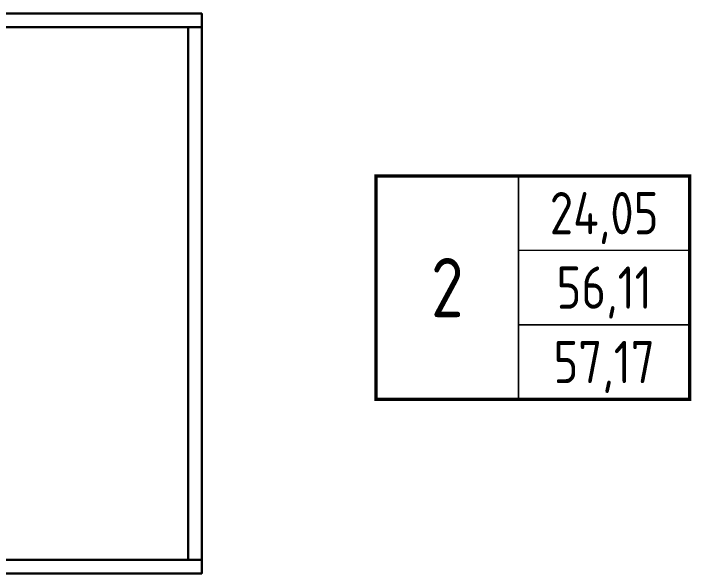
# Model space of a CAD drawing. Header units: millimetres. Extents: x 30661 to 55270, y 139046 to 181896.
# Drawn here: x 51263 to 55270, y 173966 to 177276 of the extents above; entities that cross this region are included whole.
import ezdxf
from ezdxf.enums import TextEntityAlignment as Align

# ---------------------------------------------------------------- set-up
doc = ezdxf.new("R2010")
doc.units = ezdxf.units.MM
doc.layers.add('АР - Перегородки 80', color=32, linetype='Continuous', lineweight=30)
doc.styles.add('ГОСТ 2.304', font='CS_Gost2304.shx')

# ---------------------------------------------------------------- blocks, each defined once
blk = doc.blocks.new('Квартира 2К 9600 тип 6')
at = {"ltscale": 75, "const_width": 20}
blk.add_lwpolyline([(9280, 5620), (11134.4, 5620), (11134.4, 4300), (9280, 4300)], close=True, dxfattribs=at)
at = {"ltscale": 75, "const_width": 8.8, "elevation": 227.2}
for points in [[(10122.4, 5620), (10122.4, 4300)], [(11134.4, 5180), (10122.4, 5180)], [(11134.4, 4740), (10122.4, 4740)]]:
    blk.add_lwpolyline(points, dxfattribs=at)
at = {"layer": 'АР - Перегородки 80'}
for points in [[(7050, 6500), (8250, 6500), (8250, 6580), (7050, 6580)], [(8250, 3350), (8250, 6500), (8170, 6500), (8170, 3350)], [(7050, 3270), (8250, 3270), (8250, 3350), (7050, 3350)]]:
    blk.add_lwpolyline(points, close=True, dxfattribs=at)
at = {"ltscale": 75, "style": 'ГОСТ 2.304'}
for s, height, p in [('24,05', 250, (10628.4, 5400)), ('2', 350, (9701.2, 4960)), ('56,11', 250, (10628.4, 4960)), ('57,17', 250, (10628.4, 4520))]:
    blk.add_text(s, height=height, dxfattribs=at).set_placement(p, align=Align.MIDDLE_CENTER)
blk = doc.blocks.new('V_Section_1')
blk.add_blockref('Квартира 2К 9600 тип 6', (8950, -10000))

msp = doc.modelspace()

# ---------------------------------------------------------------- block references
msp.add_blockref('V_Section_1', (35175.5, 180696.1))

doc.saveas('drawing.dxf')
